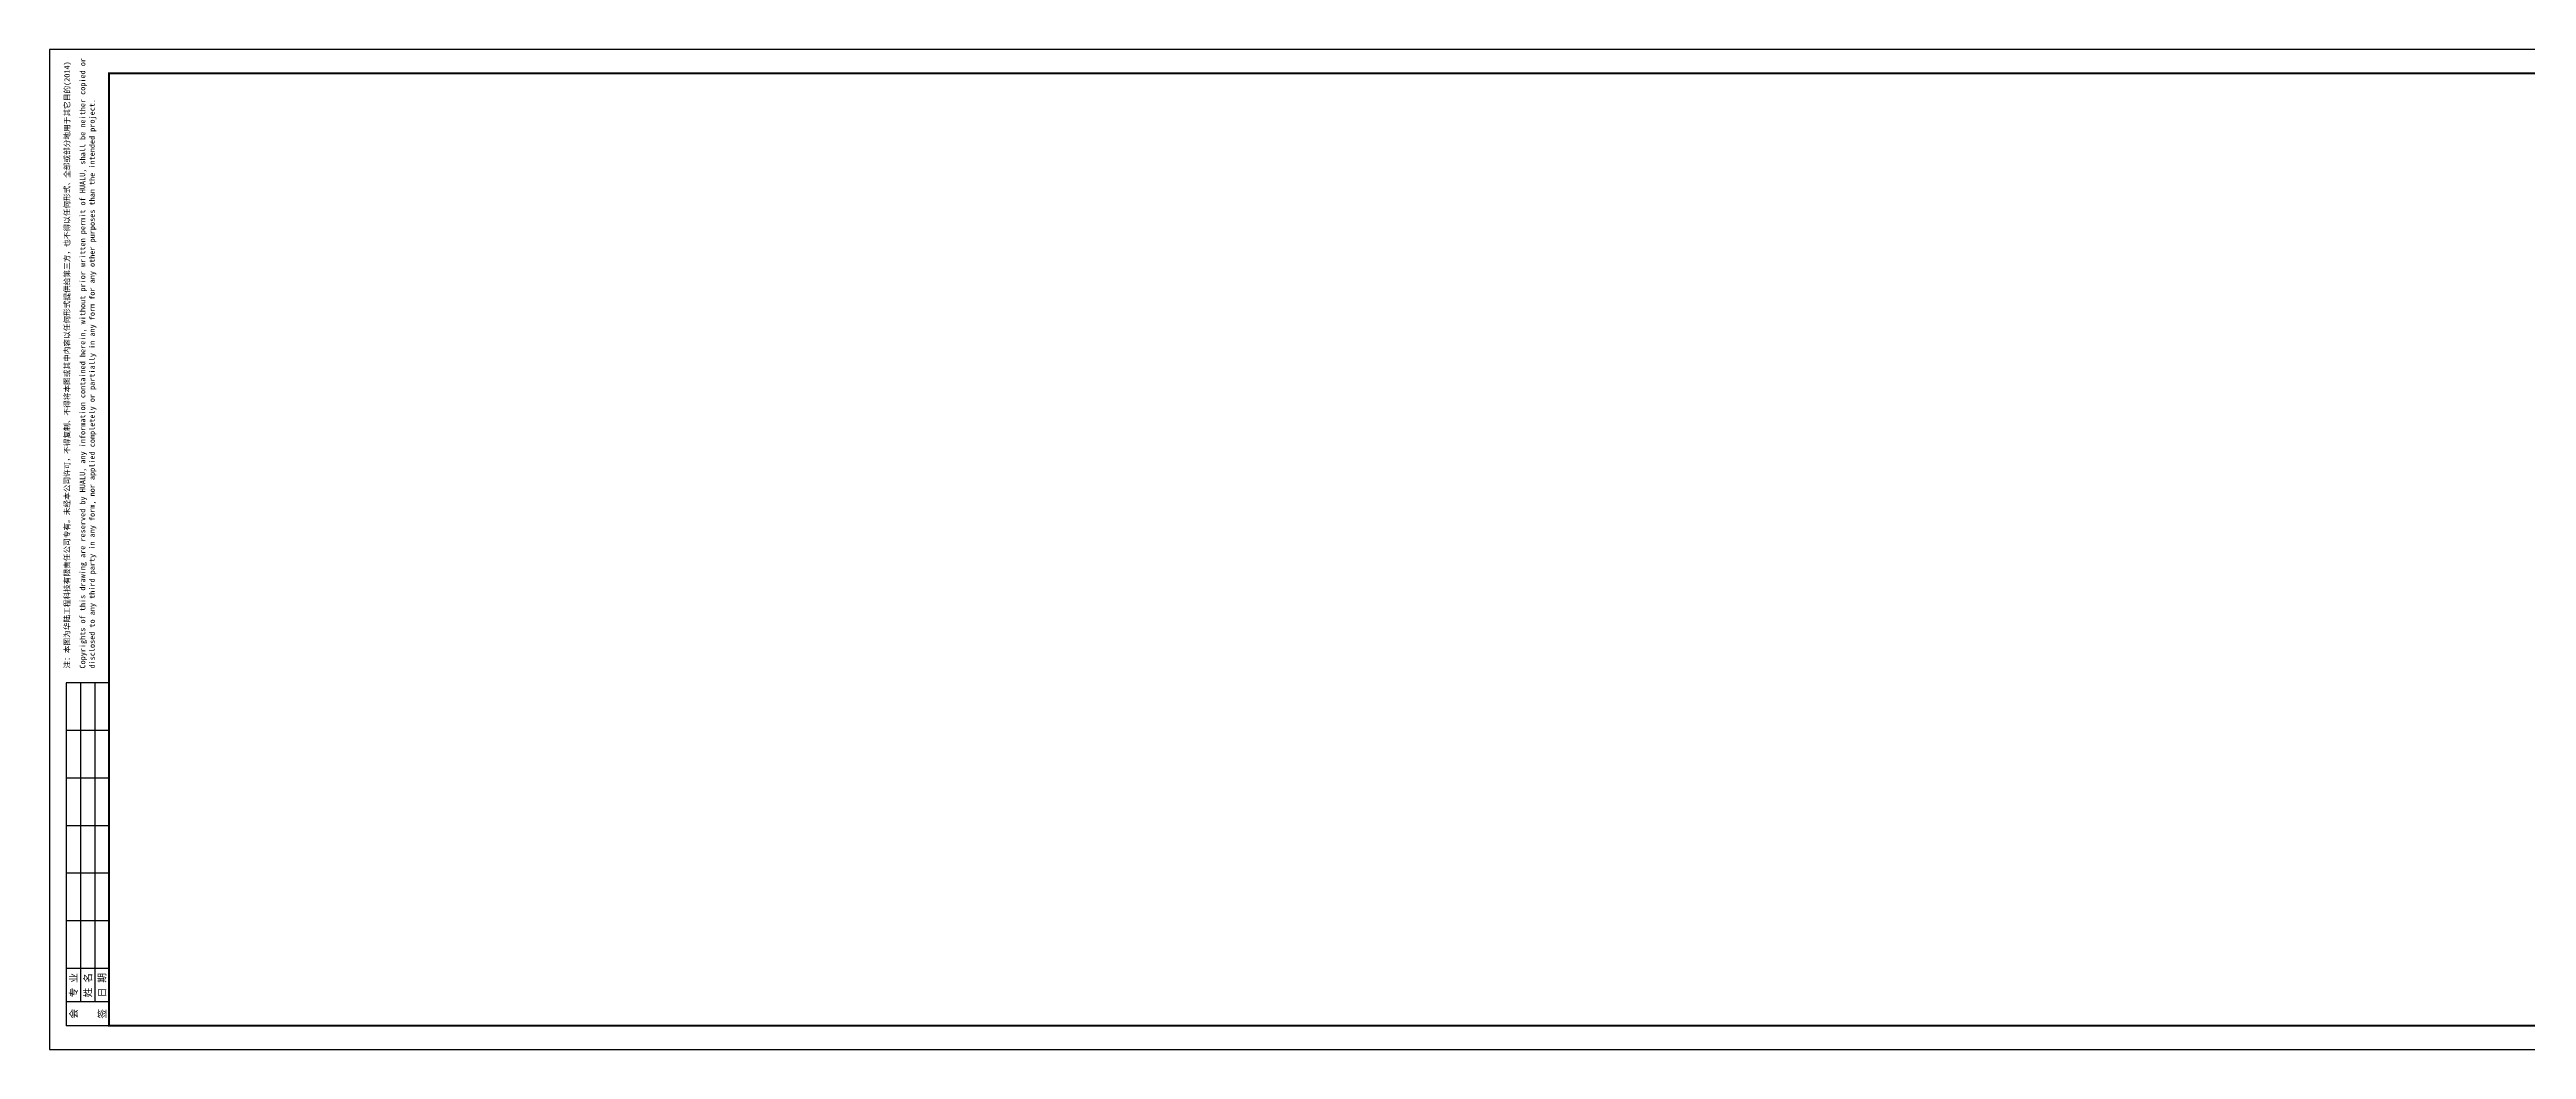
# Model space of a CAD drawing. Extents: x 0 to 2080, y 0 to 420.
# Drawn here: x 0 to 1040, y 0 to 420 of the extents above; entities that cross this region are included whole.
import ezdxf
from ezdxf.enums import TextEntityAlignment as Align

# ---------------------------------------------------------------- set-up
doc = ezdxf.new("R2010")
doc.units = 0
doc.header["$MEASUREMENT"] = 0
doc.layers.get('0').update_dxf_attribs({"linetype": 'CONTINUOUS'})
doc.styles.add('HUALUC', font='SimSun.ttf')

msp = doc.modelspace()

# ---------------------------------------------------------------- linework, layer by layer
for p, q in [((2080, 420), (0, 420)), ((0, 420), (0, 0)), ((7, 154), (7, 10)), ((25, 154), (7, 154)), ((13, 154), (13, 20)), ((19, 154), (19, 20)), ((25, 134), (7, 134)), ((25, 114), (7, 114)), ((25, 94), (7, 94)), ((25, 74), (7, 74)), ((25, 54), (7, 54)), ((25, 34), (7, 34)), ((25, 20), (7, 20)), ((25, 10), (7, 10)), ((0, 0), (2080, 0))]:
    msp.add_line(p, q)
at = {"const_width": 0.8}
msp.add_lwpolyline([(2070, 410), (25, 410), (25, 10), (2070, 10)], close=True, dxfattribs=at)

# ---------------------------------------------------------------- texts
at = {"style": 'HUALUC'}
for s, p in [('注：本图为华陆工程科技有限责任公司专有。未经本公司许可，不得复制、不得将本图或其中内容以任何形式提供给第三方，也不得以任何形式、全部或部分地用于其它目的(2014)', (8.5, 160)), ('Copyrights of this drawing are reserved by HUALU, any information contained herein, without prior written permit of HUALU, shall be neither copied or', (15, 160)), ('disclosed to any third party in any form, nor applied completely or partially in any form for any other purposes than the intended project.', (19, 160))]:
    msp.add_text(s, height=2.3, rotation=90, dxfattribs=at).set_placement(p)
for s, p in [('专 业', (10, 27)), ('姓 名', (16, 27)), ('日 期', (22, 27)), ('会', (10, 15)), ('签', (22, 15))]:
    msp.add_text(s, height=3, rotation=90, dxfattribs=at).set_placement(p, align=Align.MIDDLE)

doc.saveas('drawing.dxf')
